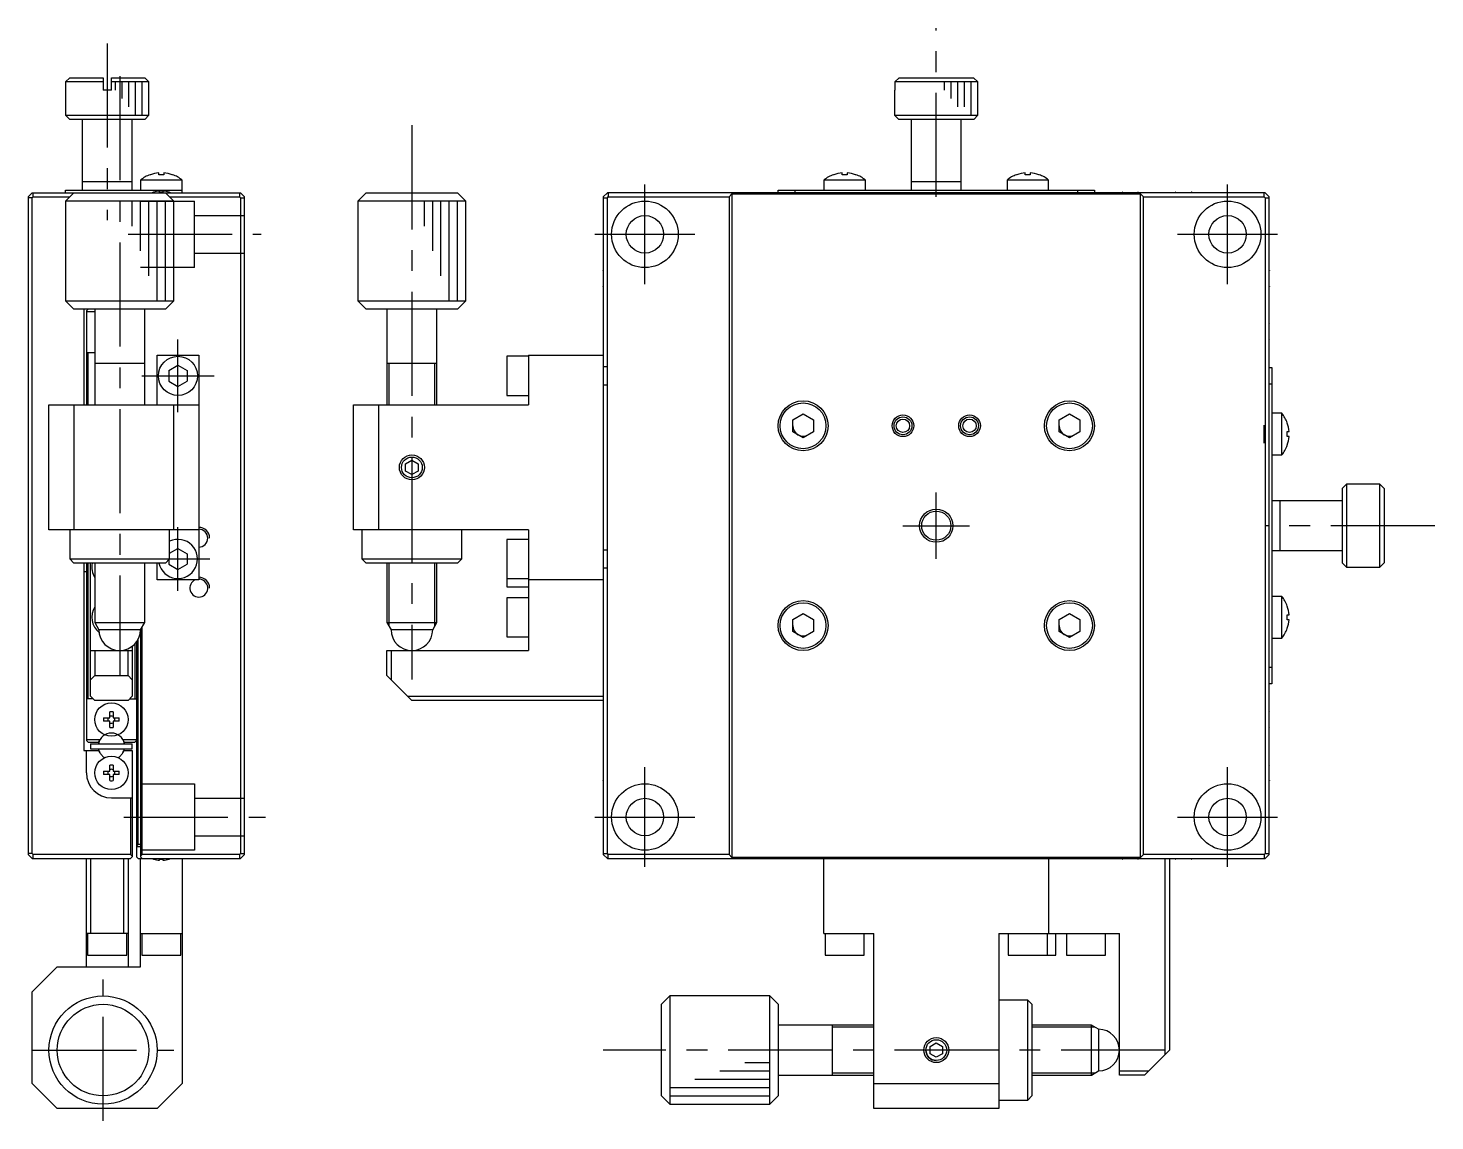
# Model space of a CAD drawing. Extents: x 91 to 488, y 7 to 211.
# Drawn here: x 318.5 to 487.5, y 47.6 to 178.8 of the extents above; entities that cross this region are included whole.
import ezdxf

# ---------------------------------------------------------------- set-up
doc = ezdxf.new("R2010")
doc.units = 0
doc.header["$LTSCALE"] = 10
doc.linetypes.add('CENTER', pattern=[2, 1.25, -0.25, 0.25, -0.25])
doc.linetypes.add('DASHED', pattern=[3.5, 2, -1.5])
doc.layers.get('0').update_dxf_attribs({"linetype": 'CONTINUOUS'})
doc.layers.add('CENTER', color=1, linetype='CENTER')

msp = doc.modelspace()

# ---------------------------------------------------------------- linework, layer by layer
at = {"color": 7, "linetype": 'CONTINUOUS'}
for p, q in [((323.5, 172.865), (323, 172.365)), ((323.5, 172.865), (327.5, 172.865)), ((327.5, 172.865), (327.5, 171.365)), ((328.5, 172.865), (332.5, 172.865)), ((328.5, 171.365), (328.5, 172.865)), ((333, 172.365), (332.5, 172.865)), ((422.625063, 172.365), (423.127864, 172.865)), ((423.127864, 172.865), (432.072136, 172.865)), ((432.072136, 172.865), (432.574937, 172.365)), ((323, 172.365), (323, 168.365)), ((327.5, 172.365), (323, 172.365)), ((328.5, 171.365), (327.5, 171.365)), ((333, 172.365), (328.5, 172.365)), ((333, 168.365), (333, 172.365)), ((422.6, 171.365), (422.6, 168.365)), ((422.625063, 171.365), (422.6, 171.365)), ((432.574937, 172.365), (422.625063, 172.365)), ((422.625063, 172.365), (422.625063, 171.365)), ((432.574937, 171.365), (432.574937, 172.365)), ((432.6, 171.365), (432.574937, 171.365)), ((432.6, 168.365), (432.6, 171.365)), ((323, 168.365), (323.5, 167.865)), ((323, 168.365), (333, 168.365)), ((332.5, 167.865), (323.5, 167.865)), ((325, 167.865), (325, 159.365)), ((331, 159.365), (331, 167.865)), ((332.5, 167.865), (333, 168.365)), ((422.6, 168.365), (423.1, 167.865)), ((422.6, 168.365), (432.6, 168.365)), ((432.1, 167.865), (423.1, 167.865)), ((424.6, 167.865), (424.6, 159.365)), ((430.6, 159.365), (430.6, 167.865)), ((432.1, 167.865), (432.6, 168.365)), ((332, 160.587499), (332, 159.365)), ((337, 160.587499), (332, 160.587499)), ((333.183755, 161.230302), (333.15, 161.230302)), ((334.2, 161.230302), (334.2, 161.442436)), ((334.8, 161.230302), (334.2, 161.230302)), ((334.8, 161.442436), (334.8, 161.230302)), ((335.85, 161.230302), (335.816245, 161.230302)), ((337, 159.065), (337, 160.587499)), ((414.1, 160.587499), (414.1, 159.365)), ((419.1, 160.587499), (414.1, 160.587499)), ((415.283755, 161.230302), (415.25, 161.230302)), ((416.3, 161.230302), (416.3, 161.442436)), ((416.9, 161.230302), (416.3, 161.230302)), ((416.9, 161.442436), (416.9, 161.230302)), ((417.95, 161.230302), (417.916245, 161.230302)), ((419.1, 159.365), (419.1, 160.587499)), ((436.1, 160.587499), (436.1, 159.365)), ((441.1, 160.587499), (436.1, 160.587499)), ((437.283755, 161.230302), (437.25, 161.230302)), ((438.3, 161.230302), (438.3, 161.442436)), ((438.9, 161.230302), (438.3, 161.230302)), ((438.9, 161.442436), (438.9, 161.230302)), ((439.95, 161.230302), (439.916245, 161.230302)), ((441.1, 159.365), (441.1, 160.587499)), ((319, 159.065), (318.5, 158.565)), ((319, 159.065), (344, 159.065)), ((319.1, 158.565), (319.1, 159.065)), ((323, 159.065), (323, 159.365)), ((323, 159.365), (337, 159.365)), ((324, 159.065), (323, 158.065)), ((331, 160.365), (325, 160.365)), ((333.571291, 159.120732), (333.55, 159.120732)), ((334.3, 159.120732), (334.3, 159.252475)), ((334.7, 159.120732), (334.3, 159.120732)), ((334.7, 159.252475), (334.7, 159.120732)), ((336, 158.065), (335, 159.065)), ((335.45, 159.120732), (335.428709, 159.120732)), ((343.9, 159.065), (343.9, 158.565)), ((344, 159.065), (344.5, 158.565)), ((359.1, 159.065), (358.1, 158.065)), ((359.1, 159.065), (370.1, 159.065)), ((371.1, 158.065), (370.1, 159.065)), ((388.1, 159.065), (387.6, 158.565)), ((467.1, 159.065), (388.1, 159.065)), ((388.2, 159.065), (388.2, 158.565)), ((396.971291, 159.120732), (396.95, 159.120732)), ((398.85, 159.120732), (398.828709, 159.120732)), ((402.7, 158.565), (403.05, 158.915)), ((403.05, 158.915), (452.15, 158.915)), ((403.05, 158.915), (403.05, 79.215)), ((403.371291, 159.120732), (403.35, 159.120732)), ((405.25, 159.120732), (405.228709, 159.120732)), ((408.6, 159.065), (408.6, 159.365)), ((408.6, 159.365), (446.6, 159.365)), ((410.6, 159.365), (410.6, 159.065)), ((430.6, 160.365), (424.6, 160.365)), ((444.6, 159.065), (444.6, 159.365)), ((446.6, 159.365), (446.6, 159.065)), ((449.971291, 159.120732), (449.95, 159.120732)), ((451.85, 159.120732), (451.828709, 159.120732)), ((452.15, 158.915), (452.5, 158.565)), ((452.15, 79.215), (452.15, 158.915)), ((456.371291, 159.120732), (456.35, 159.120732)), ((458.25, 159.120732), (458.228709, 159.120732)), ((467, 158.565), (467, 159.065)), ((467.6, 158.565), (467.1, 159.065)), ((318.5, 158.565), (318.5, 79.565)), ((319, 158.465), (318.5, 158.465)), ((319, 158.465), (319.1, 158.565)), ((319, 79.665), (319, 158.465)), ((319.1, 158.565), (323.5, 158.565)), ((323, 158.065), (323, 146.065)), ((336, 158.065), (323, 158.065)), ((335.5, 158.565), (343.9, 158.565)), ((336, 146.065), (336, 158.065)), ((343.9, 158.565), (344, 158.465)), ((344, 158.465), (344.5, 158.465)), ((344, 158.465), (344, 79.665)), ((344.5, 79.565), (344.5, 158.565)), ((371.1, 158.065), (358.1, 158.065)), ((358.1, 158.065), (358.1, 146.065)), ((371.1, 146.065), (371.1, 158.065)), ((387.6, 158.565), (387.6, 79.565)), ((387.6, 158.465), (388.1, 158.465)), ((388.1, 158.465), (388.2, 158.565)), ((388.1, 79.665), (388.1, 158.465)), ((388.2, 158.565), (402.7, 158.565)), ((402.7, 158.565), (402.7, 79.565)), ((452.5, 158.565), (467, 158.565)), ((452.5, 79.565), (452.5, 158.565)), ((467, 158.565), (467.1, 158.465)), ((467.1, 158.465), (467.6, 158.465)), ((467.1, 158.465), (467.1, 79.665)), ((467.6, 79.565), (467.6, 158.565)), ((387.544268, 149.715), (387.544268, 149.693709)), ((467.655732, 149.693709), (467.655732, 149.715)), ((387.544268, 147.836291), (387.544268, 147.815)), ((467.655732, 147.815), (467.655732, 147.836291)), ((323, 146.065), (324, 145.065)), ((323, 146.065), (336, 146.065)), ((335, 145.065), (336, 146.065)), ((358.1, 146.065), (359.1, 145.065)), ((358.1, 146.065), (371.1, 146.065)), ((370.1, 145.065), (371.1, 146.065)), ((335, 145.065), (324, 145.065)), ((325.2, 145.065), (325.2, 133.565)), ((325.7, 145.065), (325.5, 144.865)), ((325.5, 144.865), (325.5, 133.565)), ((326.5, 144.765), (325.5, 144.765)), ((326.5, 145.065), (326.5, 133.565)), ((332.5, 133.565), (332.5, 145.065)), ((370.1, 145.065), (359.1, 145.065)), ((361.6, 145.065), (361.6, 133.565)), ((367.6, 133.565), (367.6, 145.065)), ((387.544268, 143.315), (387.544268, 143.293709)), ((467.655732, 143.293709), (467.655732, 143.315)), ((387.544268, 141.436291), (387.544268, 141.415)), ((467.655732, 141.415), (467.655732, 141.436291)), ((325.5, 139.865), (326.5, 139.865)), ((325.7, 133.565), (325.7, 139.865)), ((334, 139.565), (339, 139.565)), ((334, 133.565), (334, 139.565)), ((339, 139.565), (339, 112.565)), ((378.6, 139.415), (376, 139.415)), ((376, 139.415), (376, 134.715)), ((378.6, 139.565), (378.6, 133.565)), ((378.6, 139.565), (387.6, 139.565)), ((332.500005, 138.565), (326.499995, 138.565)), ((335.4, 137.700085), (336.5, 138.335171)), ((335.4, 137.700085), (335.4, 136.429915)), ((336.5, 138.335171), (337.6, 137.700085)), ((337.6, 137.700085), (337.6, 136.429915)), ((367.600005, 138.565), (361.599995, 138.565)), ((467.6, 138.065), (467.9, 138.065)), ((467.9, 138.065), (467.9, 100.065)), ((335.4, 136.429915), (336.5, 135.794829)), ((336.5, 135.794829), (337.6, 136.429915)), ((321, 118.565), (321, 133.565)), ((321, 133.565), (339, 133.565)), ((324, 133.565), (324, 118.565)), ((336, 118.565), (336, 133.565)), ((357.6, 118.565), (357.6, 133.565)), ((357.6, 133.565), (378.6, 133.565)), ((360.6, 133.565), (360.6, 118.565)), ((376, 134.715), (378.6, 134.715)), ((410.35, 131.786688), (411.6, 132.508376)), ((411.6, 132.508376), (412.85, 131.786688)), ((442.35, 131.786688), (443.6, 132.508376)), ((443.6, 132.508376), (444.85, 131.786688)), ((469.122499, 132.565), (467.9, 132.565)), ((469.122499, 127.565), (469.122499, 132.565)), ((410.35, 130.343312), (410.35, 131.786688)), ((411.6, 129.621624), (410.35, 130.343312)), ((412.85, 130.343312), (411.6, 129.621624)), ((412.85, 131.786688), (412.85, 130.343312)), ((442.35, 130.343312), (442.35, 131.786688)), ((443.6, 129.621624), (442.35, 130.343312)), ((444.85, 130.343312), (443.6, 129.621624)), ((444.85, 131.786688), (444.85, 130.343312)), ((469.765302, 131.381245), (469.765302, 131.415)), ((469.765302, 130.365), (469.977436, 130.365)), ((469.765302, 129.765), (469.765302, 130.365)), ((469.977436, 129.765), (469.765302, 129.765)), ((469.765302, 128.715), (469.765302, 128.748755)), ((363.85, 126.498013), (364.6, 126.931025)), ((364.6, 126.931025), (365.35, 126.498013)), ((467.9, 127.565), (469.122499, 127.565)), ((363.85, 125.631987), (363.85, 126.498013)), ((364.6, 125.198975), (363.85, 125.631987)), ((365.35, 125.631987), (364.6, 125.198975)), ((365.35, 126.498013), (365.35, 125.631987)), ((476.9, 124.065), (476.4, 123.565)), ((476.4, 114.565), (476.4, 123.565)), ((479.9, 124.065), (476.9, 124.065)), ((476.9, 124.065), (476.9, 114.065)), ((479.9, 124.039899), (479.9, 124.065)), ((480.9, 124.039899), (479.9, 124.039899)), ((480.9, 114.090025), (480.9, 124.039899)), ((480.9, 124.039899), (481.4, 123.537098)), ((481.4, 123.537098), (481.4, 114.592826)), ((476.4, 122.065), (467.9, 122.065)), ((468.9, 116.065), (468.9, 122.065)), ((339, 118.565), (321, 118.565)), ((323.5, 118.565), (323.5, 115.065)), ((335.5, 115.065), (335.5, 118.565)), ((378.6, 118.565), (357.6, 118.565)), ((358.6, 118.565), (358.6, 115.065)), ((370.6, 115.065), (370.6, 118.565)), ((378.6, 118.565), (378.6, 104.065)), ((378.6, 117.415), (376, 117.415)), ((376, 117.415), (376, 111.715)), ((323.5, 115.065), (324, 114.565)), ((323.5, 115.065), (335.5, 115.065)), ((335, 114.565), (335.5, 115.065)), ((335.4, 114.965), (335.4, 114.429915)), ((335.5, 115.75782), (336.5, 116.335171)), ((336.5, 116.335171), (337.6, 115.700085)), ((337.6, 115.700085), (337.6, 114.429915)), ((358.6, 115.065), (370.6, 115.065)), ((358.6, 115.065), (359.1, 114.565)), ((370.1, 114.565), (370.6, 115.065)), ((467.9, 116.065), (476.4, 116.065)), ((335, 114.565), (324, 114.565)), ((325.2, 114.565), (325.2, 92.065)), ((325.2, 113.565), (325.5, 113.565)), ((325.5, 114.565), (325.5, 93.265)), ((325.7, 98.265), (325.7, 114.565)), ((326, 98.565), (326, 114.565)), ((326.5, 114.565), (326.5, 107.431025)), ((332.5, 107.431025), (332.5, 114.565)), ((334, 112.565), (334, 114.565)), ((335.4, 114.429915), (336.5, 113.794829)), ((336.5, 113.794829), (337.6, 114.429915)), ((370.1, 114.565), (359.1, 114.565)), ((361.6, 114.564981), (361.6, 107.431025)), ((367.6, 107.431025), (367.6, 114.564981)), ((476.4, 114.565), (476.9, 114.065)), ((476.9, 114.065), (479.9, 114.065)), ((479.9, 114.090025), (480.9, 114.090025)), ((479.9, 114.065), (479.9, 114.090025)), ((481.4, 114.592826), (480.9, 114.090025)), ((339, 112.565), (334, 112.565)), ((376, 112.715), (378.6, 112.715)), ((376, 111.715), (378.6, 111.715)), ((387.6, 112.565), (378.6, 112.565)), ((378.6, 110.415), (376, 110.415)), ((376, 110.415), (376, 105.715)), ((469.122499, 110.565), (467.9, 110.565)), ((469.122499, 105.565), (469.122499, 110.565)), ((410.35, 107.786688), (411.6, 108.508376)), ((411.6, 108.508376), (412.85, 107.786688)), ((442.35, 107.786688), (443.6, 108.508376)), ((443.6, 108.508376), (444.85, 107.786688)), ((469.765302, 109.381245), (469.765302, 109.415)), ((469.765302, 108.365), (469.977436, 108.365)), ((469.765302, 107.765), (469.765302, 108.365)), ((326.5, 107.431025), (327, 106.565)), ((326.5, 107.431025), (332.5, 107.431025)), ((332, 106.565), (327, 106.565)), ((332, 106.565), (332.5, 107.431025)), ((332, 106.565), (332, 79.265)), ((332.2, 79.565), (332.2, 106.91141)), ((361.6, 107.431025), (362.1, 106.565)), ((361.600123, 107.431025), (367.6, 107.431025)), ((367.1, 106.565), (362.100103, 106.565)), ((367.1, 106.565), (367.6, 107.431025)), ((410.35, 106.343312), (410.35, 107.786688)), ((412.85, 107.786688), (412.85, 106.343312)), ((442.35, 106.343312), (442.35, 107.786688)), ((444.85, 107.786688), (444.85, 106.343312)), ((469.977436, 107.765), (469.765302, 107.765)), ((469.765302, 106.715), (469.765302, 106.748755)), ((331.3, 104.830065), (331.3, 98.265)), ((331.5, 105.065), (331.5, 79.265)), ((331.7, 80.765), (331.7, 105.377566)), ((376, 105.715), (378.6, 105.715)), ((411.6, 105.621624), (410.35, 106.343312)), ((412.85, 106.343312), (411.6, 105.621624)), ((443.6, 105.621624), (442.35, 106.343312)), ((444.85, 106.343312), (443.6, 105.621624)), ((467.9, 105.565), (469.122499, 105.565)), ((326, 104.065), (331, 104.065)), ((326.5, 104.065), (326.5, 101.065)), ((330.5, 101.065), (330.5, 104.065)), ((331, 104.565), (331, 98.565)), ((361.6, 101.065), (361.6, 104.065)), ((361.6, 104.065), (378.6, 104.065)), ((362.1, 104.065), (362.1, 100.565)), ((326.5, 101.065), (326, 100.565)), ((326.5, 101.065), (330.5, 101.065)), ((331, 100.565), (330.5, 101.065)), ((364.6, 98.065), (361.6, 101.065)), ((467.9, 100.065), (467.6, 100.065)), ((326.3, 98.265), (325.5, 98.265)), ((326, 98.565), (326.5, 98.065)), ((330.5, 98.065), (326.5, 98.065)), ((330.5, 98.065), (331, 98.565)), ((330.7, 98.265), (331.5, 98.265)), ((364.1, 98.565), (387.6, 98.565)), ((387.6, 98.065), (364.6, 98.065)), ((328.3, 95.965), (328.3, 96.693709)), ((328.7, 96.693709), (328.7, 95.965)), ((387.544268, 96.715), (387.544268, 96.693709)), ((467.655732, 96.693709), (467.655732, 96.715)), ((327.571291, 95.965), (328.3, 95.965)), ((328.3, 95.565), (327.571291, 95.565)), ((328.3, 94.836291), (328.3, 95.565)), ((328.7, 95.965), (329.428709, 95.965)), ((328.7, 95.565), (328.7, 94.836291)), ((329.428709, 95.565), (328.7, 95.565)), ((387.544268, 94.836291), (387.544268, 94.815)), ((467.655732, 94.815), (467.655732, 94.836291)), ((325.5, 93.365), (327.128812, 93.365)), ((325.5, 93.265), (325.7, 93.065)), ((325.7, 93.065), (326.955588, 93.065)), ((326.955588, 93.065), (327.125185, 93.35875)), ((329.871188, 93.365), (331.5, 93.365)), ((329.874815, 93.35875), (330.044412, 93.065)), ((330.044412, 93.065), (331.3, 93.065)), ((331.3, 93.065), (331.5, 93.265)), ((325.2, 92.065), (326.955588, 92.065)), ((325.5, 89.365), (325.5, 92.065)), ((326, 92.865002), (331, 92.865002)), ((326, 92.865), (326, 92.265)), ((326, 92.265), (331, 92.265)), ((326.955588, 92.065), (327.125185, 91.77125)), ((329.874815, 91.77125), (330.044412, 92.065)), ((330.044412, 92.065), (331, 92.065)), ((331, 92.265), (331, 92.865)), ((331, 92.065), (331, 79.265)), ((328.3, 89.565), (328.3, 90.293709)), ((328.7, 90.293709), (328.7, 89.565)), ((387.544268, 90.315), (387.544268, 90.293709)), ((467.655732, 90.293709), (467.655732, 90.315)), ((327.571291, 89.565), (328.3, 89.565)), ((328.3, 89.165), (327.571291, 89.165)), ((328.3, 88.436291), (328.3, 89.165)), ((328.7, 89.565), (329.428709, 89.565)), ((328.7, 89.165), (328.7, 88.436291)), ((329.428709, 89.165), (328.7, 89.165)), ((387.544268, 88.436291), (387.544268, 88.415)), ((467.655732, 88.415), (467.655732, 88.436291)), ((328.5, 86.365), (331, 86.365)), ((330.8, 86.365), (330.8, 79.565)), ((319, 79.665), (318.5, 79.665)), ((319, 79.065), (318.5, 79.565)), ((319.1, 79.565), (319, 79.665)), ((330.8, 79.565), (319.1, 79.565)), ((319.1, 79.065), (319.1, 79.565)), ((331, 79.365), (330.8, 79.565)), ((331.7, 80.765), (331.5, 80.565)), ((332, 80.465), (331.5, 80.465)), ((332, 80.765), (331.7, 80.765)), ((332.2, 79.565), (332, 79.365)), ((343.9, 79.565), (332.2, 79.565)), ((344, 79.665), (343.9, 79.565)), ((343.9, 79.565), (343.9, 79.065)), ((344, 79.665), (344.5, 79.665)), ((344, 79.065), (344.5, 79.565)), ((387.6, 79.665), (388.1, 79.665)), ((387.6, 79.565), (388.1, 79.065)), ((388.2, 79.565), (388.1, 79.665)), ((402.7, 79.565), (388.2, 79.565)), ((388.2, 79.065), (388.2, 79.565)), ((403.05, 79.215), (402.7, 79.565)), ((452.5, 79.565), (452.15, 79.215)), ((467, 79.565), (452.5, 79.565)), ((467.1, 79.665), (467, 79.565)), ((467, 79.565), (467, 79.065)), ((467.1, 79.665), (467.6, 79.665)), ((467.1, 79.065), (467.6, 79.565)), ((319, 79.065), (330.8, 79.065)), ((325.5, 66.065), (325.5, 79.065)), ((326, 79.065), (326, 70.065)), ((330, 70.065), (330, 79.065)), ((330.5, 79.065), (330.5, 66.065)), ((330.8, 79.065), (331, 79.265)), ((331.5, 79.265), (331.7, 79.065)), ((331.7, 79.065), (344, 79.065)), ((332, 79.265), (332.2, 79.065)), ((332, 66.065), (332, 79.065)), ((333.55, 79.009268), (333.571291, 79.009268)), ((334.3, 79.009268), (334.7, 79.009268)), ((334.3, 78.877525), (334.3, 79.009268)), ((334.7, 79.009268), (334.7, 78.877525)), ((335.428709, 79.009268), (335.45, 79.009268)), ((337, 79.065), (337, 52.065)), ((388.1, 79.065), (467.1, 79.065)), ((396.95, 79.009268), (396.971291, 79.009268)), ((398.828709, 79.009268), (398.85, 79.009268)), ((452.15, 79.215), (403.05, 79.215)), ((403.35, 79.009268), (403.371291, 79.009268)), ((405.228709, 79.009268), (405.25, 79.009268)), ((414.1, 70.065), (414.1, 79.065)), ((441.1, 79.065), (441.1, 70.065)), ((449.95, 79.009268), (449.971291, 79.009268)), ((451.828709, 79.009268), (451.85, 79.009268)), ((455.1, 55.565), (455.1, 79.065)), ((455.6, 79.065), (455.6, 56.065)), ((456.35, 79.009268), (456.371291, 79.009268)), ((458.228709, 79.009268), (458.25, 79.009268)), ((330.5, 70.065), (325.5, 70.065)), ((325.65, 70.065), (325.65, 67.465)), ((330.35, 67.465), (330.35, 70.065)), ((332, 70.065), (337, 70.065)), ((332.15, 70.065), (332.15, 67.465)), ((336.85, 67.465), (336.85, 70.065)), ((414.1, 70.065), (420.1, 70.065)), ((414.25, 70.065), (414.25, 67.465)), ((418.95, 67.465), (418.95, 70.065)), ((420.1, 49.065), (420.1, 70.065)), ((435.1, 70.065), (449.6, 70.065)), ((435.1, 70.065), (435.1, 49.065)), ((436.25, 70.065), (436.25, 67.465)), ((440.95, 67.465), (440.95, 70.065)), ((441.95, 67.465), (441.95, 70.065)), ((443.25, 70.065), (443.25, 67.465)), ((447.95, 67.465), (447.95, 70.065)), ((449.6, 53.065), (449.6, 70.065)), ((322, 66.065), (319, 63.065)), ((322, 66.065), (332, 66.065)), ((325.65, 67.465), (330.35, 67.465)), ((332.15, 67.465), (336.85, 67.465)), ((414.25, 67.465), (418.95, 67.465)), ((436.25, 67.465), (441.95, 67.465)), ((443.25, 67.465), (447.95, 67.465)), ((319, 52.065), (319, 63.065)), ((395.6, 62.565), (394.6, 61.565)), ((395.6, 62.565), (395.6, 49.565)), ((407.6, 62.565), (395.6, 62.565)), ((408.6, 61.565), (407.6, 62.565)), ((407.6, 49.565), (407.6, 62.565)), ((394.6, 50.565), (394.6, 61.565)), ((408.6, 61.565), (408.6, 50.565)), ((438.6, 62.065), (435.1, 62.065)), ((438.6, 50.065), (438.6, 62.065)), ((439.1, 61.565), (438.6, 62.065)), ((439.1, 61.565), (439.1, 50.565)), ((420.1, 59.065), (408.6, 59.065)), ((415.1, 59.065005), (415.1, 53.064995)), ((446.233975, 59.065), (439.100019, 59.065)), ((446.233975, 53.065123), (446.233975, 59.065)), ((447.1, 58.565), (446.233975, 59.065)), ((447.1, 58.565), (447.1, 53.565103)), ((426.85, 56.498013), (427.6, 56.931025)), ((426.85, 55.631987), (426.85, 56.498013)), ((427.6, 56.931025), (428.35, 56.498013)), ((428.35, 56.498013), (428.35, 55.631987)), ((455.6, 56.065), (452.6, 53.065)), ((427.6, 55.198975), (426.85, 55.631987)), ((428.35, 55.631987), (427.6, 55.198975)), ((408.6, 53.065), (420.1, 53.065)), ((439.100019, 53.065), (446.233975, 53.065)), ((446.233975, 53.065), (447.1, 53.565)), ((449.6, 53.565), (453.1, 53.565)), ((452.6, 53.065), (449.6, 53.065)), ((319, 52.065), (322, 49.065)), ((334, 49.065), (337, 52.065)), ((420.1, 52.065), (435.1, 52.065)), ((334, 49.065), (322, 49.065)), ((394.6, 50.565), (395.6, 49.565)), ((395.6, 49.565), (407.6, 49.565)), ((407.6, 49.565), (408.6, 50.565)), ((435.1, 49.065), (420.1, 49.065)), ((435.1, 50.065), (438.6, 50.065)), ((438.6, 50.065), (439.1, 50.565))]:
    msp.add_line(p, q, dxfattribs=at)
at = {"color": 3, "linetype": 'CONTINUOUS'}
for p, q in [((329, 171.365), (329, 172.365)), ((329.8, 170.365), (329.8, 172.365)), ((330.6, 169.365), (330.6, 172.365)), ((331.4, 168.365), (331.4, 172.365)), ((332.2, 168.365), (332.2, 172.365)), ((428.6, 171.365), (428.6, 172.365)), ((429.4, 170.365), (429.4, 172.365)), ((430.2, 169.365), (430.2, 172.365)), ((431, 169.365), (431, 172.365)), ((431.8, 168.365), (431.8, 172.365)), ((331, 155.065), (331, 158.065)), ((332, 152.065), (332, 158.065)), ((332, 158.065), (338.5, 158.065)), ((333, 149.065), (333, 158.065)), ((334, 146.065), (334, 158.065)), ((335, 146.065), (335, 158.065)), ((338.5, 150.065), (338.5, 158.065)), ((366.1, 155.065), (366.1, 158.065)), ((367.1, 152.065), (367.1, 158.065)), ((368.1, 149.065), (368.1, 158.065)), ((369.1, 146.065), (369.1, 158.065)), ((370.1, 146.065), (370.1, 158.065)), ((338.5, 156.315), (344.5, 156.315)), ((338.5, 151.815), (344.5, 151.815)), ((338.5, 150.065), (332, 150.065)), ((367.6, 138.565), (361.600123, 138.565)), ((361.85, 138.565), (361.85, 133.565)), ((367.35, 133.565), (367.35, 138.565)), ((388.062461, 138.14), (387.6, 138.14)), ((387.6, 135.99), (388.062461, 135.99)), ((467.9, 136.065), (467.6, 136.065)), ((467, 128.99), (467, 131.14)), ((388.062436, 116.14), (387.6, 116.14)), ((361.85, 114.56498), (361.85, 106.998013)), ((367.35, 106.998013), (367.35, 114.56498)), ((387.6, 113.99), (388.06245, 113.99)), ((467.6, 102.065), (467.9, 102.065)), ((415.1, 59.065), (415.1, 53.065123)), ((420.1, 58.815), (415.1, 58.815)), ((446.666987, 58.815), (439.10002, 58.815)), ((404.6, 54.565), (407.6, 54.565)), ((398.6, 52.565), (407.6, 52.565)), ((401.6, 53.565), (407.6, 53.565)), ((415.1, 53.315), (420.1, 53.315)), ((439.10002, 53.315), (446.666987, 53.315)), ((395.6, 51.565), (407.6, 51.565)), ((395.6, 50.565), (407.6, 50.565))]:
    msp.add_line(p, q, dxfattribs=at)
at = {"color": 3, "linetype": 'DASHED'}
for p, q in [((332, 88.065), (338.5, 88.065)), ((338.5, 88.065), (338.5, 80.065)), ((338.5, 86.315), (344.5, 86.315)), ((338.5, 81.815), (344.5, 81.815)), ((338.5, 80.065), (332, 80.065))]:
    msp.add_line(p, q, dxfattribs=at)
at = {"color": 3, "linetype": 'CONTINUOUS'}
for centre, radius in [((392.6, 154.065), 4), ((462.6, 154.065), 4), ((423.6, 131.065), 1.3), ((431.6, 131.065), 1.3), ((364.6, 126.065), 1.5), ((364.6, 126.065), 1.25), ((392.6, 84.065), 4), ((462.6, 84.065), 4), ((427.6, 56.065), 1.5), ((427.6, 56.065), 1.25)]:
    msp.add_circle(centre, radius, dxfattribs=at)
at = {"color": 7, "linetype": 'CONTINUOUS'}
for centre, radius in [((392.6, 154.065), 2.25), ((462.6, 154.065), 2.25), ((336.5, 137.065), 2.35), ((411.6, 131.065), 3), ((411.6, 131.065), 2.75), ((443.6, 131.065), 3), ((443.6, 131.065), 2.75), ((423.6, 131.065), 1.075), ((423.6, 131.065), 0.8), ((431.6, 131.065), 1.075), ((431.6, 131.065), 0.8), ((364.6, 126.065), 1.25), ((427.6, 119.065), 2), ((427.6, 119.065), 1.75), ((411.6, 107.065), 3), ((443.6, 107.065), 3), ((411.6, 107.065), 2.75), ((443.6, 107.065), 2.75), ((328.5, 95.765), 2), ((328.5, 89.365), 2), ((392.6, 84.065), 2.25), ((462.6, 84.065), 2.25), ((327.5, 56.065), 6.5), ((327.5, 56.065), 5.5)]:
    msp.add_circle(centre, radius, dxfattribs=at)
for centre, radius, start, end in [((334.5, 157.465), 4, 109.724634, 128.682187), ((334.5, 157.465), 3.988734, 94.313394, 109.268203), ((334.5, 157.465), 3.988734, 70.731797, 85.686606), ((334.5, 157.465), 4, 51.317813, 70.275366), ((416.6, 157.465), 4, 109.724634, 128.682187), ((416.6, 157.465), 3.988734, 94.313394, 109.268203), ((416.6, 157.465), 3.988734, 70.731797, 85.686606), ((416.6, 157.465), 4, 51.317813, 70.275366), ((438.6, 157.465), 4, 109.724634, 128.682187), ((438.6, 157.465), 3.988734, 94.313394, 109.268203), ((438.6, 157.465), 3.988734, 70.731797, 85.686606), ((438.6, 157.465), 4, 51.317813, 70.275366), ((334.5, 156.065), 3.2, 107.270005, 110.364129), ((334.5, 156.065), 3.193744, 93.59035, 106.905258), ((334.5, 156.065), 3.193744, 73.094742, 86.40965), ((334.5, 156.065), 3.2, 69.635865, 72.729995), ((457.3, 156.065), 3.2, 69.635865, 72.729995), ((466, 130.065), 4, 19.724634, 38.682187), ((466, 130.065), 3.988734, 4.313394, 19.268203), ((466, 130.065), 4, 321.317813, 340.275366), ((466, 130.065), 3.988734, 340.731797, 355.686606), ((339, 117.565), 1.075, 270, 90), ((336.5, 115.065), 2.35, 192.284494, 115.184337), ((328.5, 114.065), 2.35, 167.715524, 211.672433), ((339, 111.565), 1.075, 111.528904, 90), ((466, 108.065), 4, 19.724634, 38.682187), ((328.5, 108.065), 2.35, 148.327567, 231.010106), ((466, 108.065), 3.988734, 4.313394, 19.268203), ((329.5, 106.565), 2.5, 180, 0), ((364.6, 106.565), 2.5, 180, 0), ((466, 108.065), 4, 321.317813, 340.275366), ((466, 108.065), 3.988734, 340.731797, 355.686606), ((328.5, 95.765), 0.95, 77.846803, 102.153197), ((328.5, 95.765), 0.95, 167.846803, 192.153197), ((328.5, 95.765), 0.435085, 152.633517, 207.366483), ((328.5, 95.765), 0.435085, 62.633517, 117.366483), ((328.5, 95.765), 0.435085, 242.633517, 297.366483), ((328.5, 95.765), 0.95, 257.846803, 282.153197), ((328.5, 95.765), 0.435085, 332.633517, 27.366483), ((328.5, 95.765), 0.95, 347.846803, 12.153197), ((328.5, 92.565001), 1.5875, 10.89309, 169.10685), ((328.614905, 92.450095), 1.75, 121.881533, 135), ((328.385095, 92.450095), 1.75, 45, 58.118467), ((328.5, 92.565001), 1.5875, 190.893066, 210.000031), ((328.5, 92.565), 1.5875, 210, 225), ((328.5, 92.565001), 1.5875, 225.000026, 239.566818), ((328.614905, 92.679905), 1.75, 225, 238.118467), ((328.5, 92.565001), 1.5875, 300.433182, 315.000249), ((328.385095, 92.679905), 1.75, 301.881533, 315), ((328.5, 92.565), 1.5875, 315, 330), ((328.5, 92.565001), 1.5875, 329.999969, 349.10691), ((328.5, 89.365), 0.95, 77.846803, 102.153197), ((328.5, 89.365), 0.435085, 62.633517, 117.366483), ((328.5, 89.365), 3, 180, 270), ((328.5, 89.365), 0.95, 167.846803, 192.153197), ((328.5, 89.365), 0.435085, 152.633517, 207.366483), ((328.5, 89.365), 0.435085, 242.633517, 297.366483), ((328.5, 89.365), 0.95, 257.846803, 282.153197), ((328.5, 89.365), 0.435085, 332.633517, 27.366483), ((328.5, 89.365), 0.95, 347.846803, 12.153197), ((334.5, 82.065), 3.2, 249.635865, 252.729995), ((334.5, 82.065), 3.193744, 253.094742, 266.40965), ((334.5, 82.065), 3.193744, 273.59035, 286.905258), ((334.5, 82.065), 3.2, 287.270005, 290.364135), ((447.1, 56.065), 2.5, 270, 90), ((427.6, 56.065), 1.25, 180, 270)]:
    msp.add_arc(centre, radius, start, end, dxfattribs=at)
at = {"color": 3, "linetype": 'CONTINUOUS'}
for centre, radius, start, end in [((411.6, 131.065), 1.25, 180, 300), ((443.6, 131.065), 1.25, 180, 300), ((339, 117.565), 1.3, 0, 90), ((339, 111.565), 1.3, 0, 90), ((411.6, 107.065), 1.25, 180, 300), ((443.6, 107.065), 1.25, 180, 300)]:
    msp.add_arc(centre, radius, start, end, dxfattribs=at)
at = {"layer": 'CENTER', "color": 1, "linetype": 'CENTER'}
for p, q in [((427.6, 158.565), (427.6, 178.835)), ((328, 176.995), (328, 155.775)), ((329.5, 173.075), (329.5, 101.065)), ((364.6, 167.16), (364.6, 100.57)), ((392.6, 148.065), (392.6, 160.065)), ((462.6, 148.065), (462.6, 160.065)), ((330.5, 154.065), (346.5, 154.065)), ((386.6, 154.065), (398.6, 154.065)), ((456.6, 154.065), (468.6, 154.065)), ((336.5, 132.715), (336.5, 141.415)), ((332.15, 137.065), (340.85, 137.065)), ((427.6, 115.065), (427.6, 123.065)), ((336.5, 111.245), (336.5, 118.885)), ((423.6, 119.065), (431.6, 119.065)), ((487.5, 119.065), (467.1, 119.065)), ((332.68, 115.065), (340.32, 115.065)), ((392.6, 78.065), (392.6, 90.065)), ((462.6, 78.065), (462.6, 90.065)), ((330, 84.065), (347, 84.065)), ((386.6, 84.065), (398.6, 84.065)), ((456.6, 84.065), (468.6, 84.065)), ((327.5, 47.565), (327.5, 64.565)), ((319, 56.065), (336, 56.065)), ((455.1, 56.065), (387.6, 56.065))]:
    msp.add_line(p, q, dxfattribs=at)

doc.saveas('drawing.dxf')
